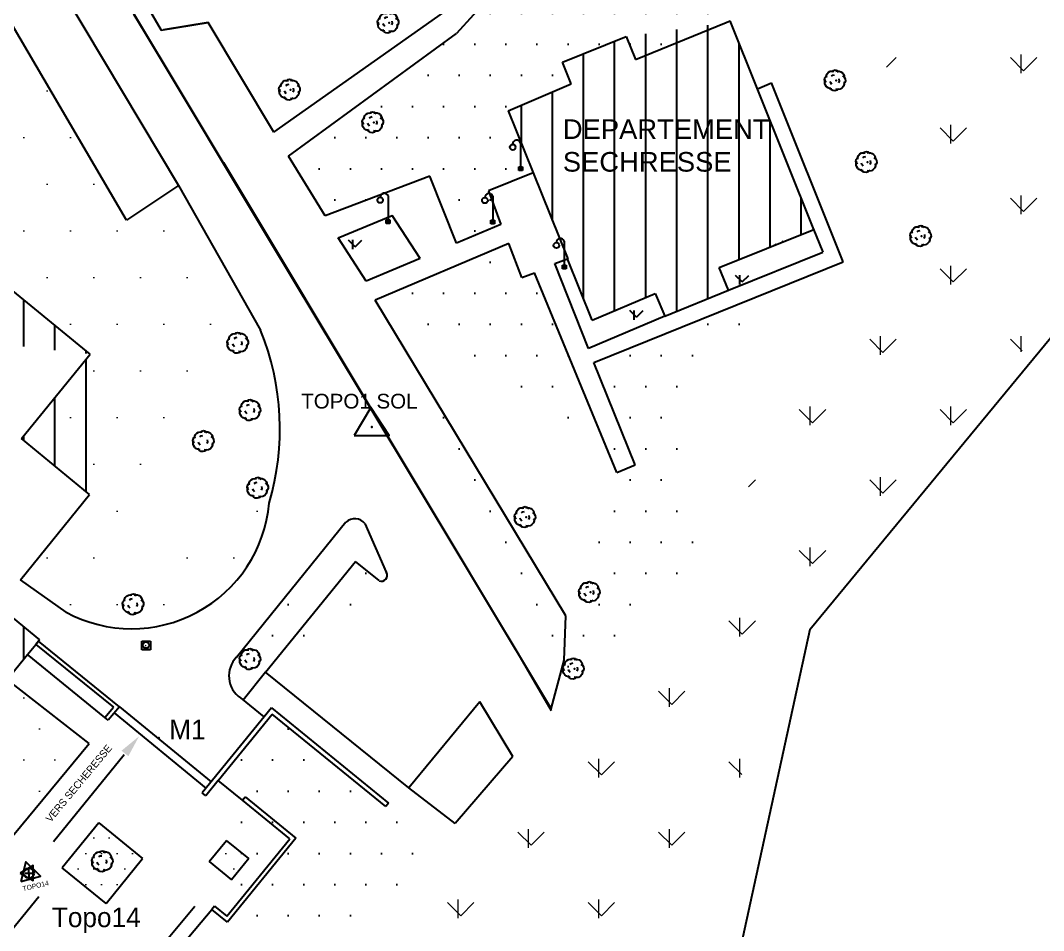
# Model space of a CAD drawing. Header units: metres. Extents: x 64 to 796628, y 142 to 671743.
# Drawn here: x 364359.5 to 364463.9, y 376213.8 to 376306.6 of the extents above; entities that cross this region are included whole.
import ezdxf

# ---------------------------------------------------------------- set-up
doc = ezdxf.new("R2010")
doc.units = ezdxf.units.M
doc.header["$LTSCALE"] = 2
doc.linetypes.add('ACAD_ISO02W100', pattern=[15, 12, -3])
doc.linetypes.add('AXES', pattern=[50.8, 31.75, -6.35, 6.35, -6.35])
for name, color, linetype in [('Arbres', 100, 'Continuous'), ('Batiments', 1, 'Continuous'), ('construction', 1, 'Continuous'), ('espass vert', 3, 'Continuous'), ('Lampadaire', 50, 'Continuous'), ('piste', 7, 'ACAD_ISO02W100'), ('point topographique', 7, 'Continuous'), ('pointgeod', 1, 'Continuous'), ('pointopo', 1, 'Continuous'), ('quadrillage', 7, 'Continuous'), ('regard', 7, 'Continuous'), ('TopoMat', 7, 'Continuous'), ('toponymie', 7, 'Continuous'), ('vegetation', 94, 'Continuous')]:
    doc.layers.add(name, color=color, linetype=linetype)
for name, color, linetype, lineweight in [('Espace Vert', 3, 'Continuous', 5), ('limite zone', 7, 'AXES', 25), ('MUR IAV', 7, 'AXES', 25), ('ROUTE', 7, 'Continuous', 25)]:
    doc.layers.add(name, color=color, linetype=linetype, lineweight=lineweight)
pattern_1 = [(90, (0, 0), (-3.5921, 3.5921), [0.9525, -6.2317]), (45, (0, 0), (-3.59210245, 3.59210245), [0.9525, -4.1275]), (135, (0, 0), (-3.59210245, -3.59210245), [0.9525, -4.1275])]
pattern_2 = [(90, (0, 0), (-7.1842, 7.1842), [1.905, -12.4634]), (45, (0, 0), (-7.1842049, 7.1842049), [1.905, -8.255]), (135, (0, 0), (-7.1842049, -7.1842049), [1.905, -8.255])]

# ---------------------------------------------------------------- blocks, each defined once
blk = doc.blocks.new('Regard')
for p, q in [((-0.67, 0.18), (0.22, 0.18)), ((-0.67, -0.71), (-0.67, 0.18)), ((-0.06, -0.06), (0, 0)), ((-0.06, -0.06), (0, 0)), ((0.22, 0.18), (0.22, -0.71)), ((0.22, -0.71), (-0.67, -0.71)), ((-0.29, -0.28), (-0.23, -0.22))]:
    blk.add_line(p, q)
blk.add_circle((-0.23, -0.22), 0.321)
blk = doc.blocks.new('Croisillants')
for p, q in [((-2, 0), (0, 0)), ((0, 0), (0, 2)), ((0, 0), (2, 0)), ((0, 0), (0, -2))]:
    blk.add_line(p, q)
blk = doc.blocks.new('Point Géodésique')
at = {"layer": 'quadrillage'}
blk.add_lwpolyline([(-4.45, 0), (2.22, -3.85), (2.22, 3.85)], close=True, dxfattribs=at)
blk.add_blockref('Croisillants', (0, 0))
blk = doc.blocks.new('Arbre 1')
at = {"layer": 'Arbres'}
for p, q in [((-1.77, 1.03), (-1.67, 1.17)), ((-1.67, 1.17), (-1.52, 1.26)), ((-1.59, 1.28), (-1.52, 1.46)), ((-1.59, 1.08), (-1.59, 1.28)), ((-1.52, 1.46), (-1.39, 1.61)), ((-1.39, 1.61), (-1.21, 1.71)), ((-1.21, 1.71), (-1.03, 1.73)), ((-1.08, 1.23), (-0.93, 1.32)), ((-1.04, 1.67), (-0.89, 1.81)), ((-1.03, 1.73), (-0.84, 1.73)), ((-0.93, 1.32), (-0.77, 1.35)), ((-0.89, 1.81), (-0.7, 1.85)), ((-0.7, 1.85), (-0.51, 1.8)), ((-0.63, 1.72), (-0.46, 1.75)), ((-0.51, 1.8), (-0.38, 1.63)), ((-0.46, 1.75), (-0.28, 1.73)), ((-0.28, 1.73), (-0.12, 1.67)), ((-0.12, 1.67), (0.02, 1.57)), ((0.02, 1.57), (0.14, 1.41)), ((0.05, 1.24), (0.23, 1.12)), ((0.14, 1.41), (0.2, 1.26)), ((0.2, 1.26), (0.21, 1.08)), ((0.23, 1.12), (0.33, 0.95)), ((-1.79, 0.85), (-1.77, 1.03)), ((-1.73, 0.69), (-1.79, 0.85)), ((-1.77, 0.66), (-1.71, 0.85)), ((-1.75, 0.46), (-1.77, 0.66)), ((-1.7, 0.29), (-1.75, 0.46)), ((-1.62, 0.56), (-1.73, 0.69)), ((-1.58, 0.13), (-1.7, 0.29)), ((-1.43, 0), (-1.58, 0.13)), ((-1.23, -0.08), (-1.43, 0)), ((-1.15, -0.15), (-1.26, 0.06)), ((-1.16, 0.52), (-1.23, 0.67)), ((-1.04, 0.38), (-1.16, 0.52)), ((-0.3, 0.72), (-0.37, 0.54)), ((-0.34, 0.93), (-0.3, 0.72)), ((0, 0), (-0.2, -0.11)), ((0.15, 0.19), (0, 0)), ((0.27, 0.56), (0.12, 0.42)), ((0.21, 0.4), (0.15, 0.19)), ((0.21, 0.62), (0.21, 0.4)), ((0.34, 0.74), (0.27, 0.56)), ((0.33, 0.95), (0.34, 0.74)), ((-1.05, -0.1), (-1.23, -0.08)), ((-0.97, -0.27), (-1.15, -0.15)), ((-0.74, -0.29), (-0.97, -0.27)), ((-0.53, -0.23), (-0.74, -0.29)), ((-0.42, -0.15), (-0.64, -0.1)), ((-0.38, -0.07), (-0.53, -0.23)), ((-0.2, -0.11), (-0.42, -0.15))]:
    blk.add_line(p, q, dxfattribs=at)
blk = doc.blocks.new('A$C6A1D4014')
at = {"layer": 'Arbres'}
blk.add_blockref('Arbre 1', (0, 0), dxfattribs=at)
blk = doc.blocks.new('Lampadaire')
at = {"layer": 'Lampadaire'}
for p, q in [((1.24, 0.65), (1.24, -3.08)), ((0.95, -3.08), (1.53, -3.08)), ((0.95, -3.66), (0.95, -3.08)), ((0.95, -3.08), (1.53, -3.66)), ((1.53, -3.08), (0.95, -3.66)), ((1.53, -3.08), (1.53, -3.66)), ((1.53, -3.66), (0.95, -3.66)), ((1.19, -3.39), (1.24, -3.33)), ((1.19, -3.39), (1.24, -3.33))]:
    blk.add_line(p, q, dxfattribs=at)
blk.add_circle((0, 0), 0.441, dxfattribs=at)
blk.add_arc((0.63, 0.46), 0.634, 17.4463, 181.6816, dxfattribs=at)
blk = doc.blocks.new('A$C0D0B2CD1')
at = {"layer": 'TopoMat', "xscale": 0.6507064483012073, "yscale": 0.6500792584265582, "zscale": 0.6507064483012073}
blk.add_blockref('Lampadaire', (-0.81, 2.19), dxfattribs=at)
blk = doc.blocks.new('A$C79051592')
blk.add_point((0, 0))
blk = doc.blocks.new('ARBRE')
blk.add_point((364420.31, 376331.7))
at = {"layer": 'Arbres'}
for p, q in [((364419.34, 376332.21), (364419.41, 376332.39)), ((364419.41, 376332.39), (364419.54, 376332.54)), ((364419.54, 376332.54), (364419.71, 376332.65)), ((364419.71, 376332.65), (364419.89, 376332.67)), ((364419.88, 376332.6), (364420.03, 376332.74)), ((364419.89, 376332.67), (364420.09, 376332.67)), ((364420.03, 376332.74), (364420.22, 376332.79)), ((364420.22, 376332.79), (364420.41, 376332.74)), ((364420.3, 376332.65), (364420.46, 376332.69)), ((364420.41, 376332.74), (364420.55, 376332.57)), ((364420.46, 376332.69), (364420.64, 376332.66)), ((364420.64, 376332.66), (364420.81, 376332.6)), ((364420.81, 376332.6), (364420.95, 376332.5)), ((364420.95, 376332.5), (364421.06, 376332.35)), ((364421.06, 376332.35), (364421.12, 376332.19)), ((364419.13, 376331.78), (364419.16, 376331.96)), ((364419.2, 376331.63), (364419.13, 376331.78)), ((364419.16, 376331.96), (364419.26, 376332.11)), ((364419.16, 376331.6), (364419.21, 376331.79)), ((364419.17, 376331.4), (364419.16, 376331.6)), ((364419.23, 376331.22), (364419.17, 376331.4)), ((364419.3, 376331.5), (364419.2, 376331.63)), ((364419.26, 376332.11), (364419.4, 376332.2)), ((364419.33, 376332.02), (364419.34, 376332.21)), ((364419.76, 376331.45), (364419.7, 376331.61)), ((364419.88, 376331.31), (364419.76, 376331.45)), ((364419.84, 376332.16), (364419.99, 376332.25)), ((364419.99, 376332.25), (364420.16, 376332.29)), ((364420.62, 376331.65), (364420.55, 376331.47)), ((364420.59, 376331.87), (364420.62, 376331.65)), ((364420.97, 376332.18), (364421.15, 376332.06)), ((364421.2, 376331.5), (364421.05, 376331.36)), ((364421.14, 376331.33), (364421.07, 376331.12)), ((364421.12, 376332.19), (364421.13, 376332.02)), ((364421.13, 376331.56), (364421.14, 376331.33)), ((364421.15, 376332.06), (364421.25, 376331.88)), ((364421.27, 376331.68), (364421.2, 376331.5)), ((364421.25, 376331.88), (364421.27, 376331.68)), ((364419.34, 376331.07), (364419.23, 376331.22)), ((364419.49, 376330.94), (364419.34, 376331.07)), ((364419.69, 376330.86), (364419.49, 376330.94)), ((364419.78, 376330.79), (364419.67, 376330.99)), ((364419.87, 376330.83), (364419.69, 376330.86)), ((364419.96, 376330.67), (364419.78, 376330.79)), ((364420.19, 376330.64), (364419.96, 376330.67)), ((364420.39, 376330.71), (364420.19, 376330.64)), ((364420.51, 376330.79), (364420.29, 376330.83)), ((364420.55, 376330.87), (364420.39, 376330.71)), ((364420.72, 376330.82), (364420.51, 376330.79)), ((364420.92, 376330.94), (364420.72, 376330.82)), ((364421.07, 376331.12), (364420.92, 376330.94))]:
    blk.add_line(p, q, dxfattribs=at)
at = {"layer": 'TopoMat'}
blk.add_blockref('A$C79051592', (364420.31, 376331.7), dxfattribs=at)
blk = doc.blocks.new('A$C48EF5D26')
at = {"layer": 'pointgeod'}
blk.add_lwpolyline([(-14.29, -6.85), (14.29, -6.85), (-0.84, 15.82), (-14.29, -6.85)], dxfattribs=at)
blk.add_point((0, 0), dxfattribs=at)
blk = doc.blocks.new('A$C217B39ED')
at = {"layer": 'point topographique', "color": 0}
blk.add_lwpolyline([(0, 0), (2, 0.54), (0.53, 2.01)], close=True, dxfattribs=at)
blk = doc.blocks.new('A$C2FE37BA9')
at = {"layer": 'point topographique', "color": 0, "lineweight": 13, "ltscale": 0.13}
blk.add_blockref('A$C217B39ED', (-0.83, -0.86), dxfattribs=at)

msp = doc.modelspace()

# ---------------------------------------------------------------- hatches: boundary and pattern name
h = msp.add_hatch(color=256)
h.dxf.hatch_style = 1
h.paths.add_polyline_path([(364371.59, 376233.56), (364369.8, 376232.1), (364370.18, 376231.8)])
h.paths.add_polyline_path([(364371.59, 376233.56), (364370.18, 376231.8), (364370.5, 376231.54)])
at = {"layer": 'Arbres'}
h = msp.add_hatch(dxfattribs=at)
h.set_pattern_fill('DOTS', color=256, scale=2, angle=360, style=0)
edge = h.paths.add_edge_path()
edge.add_line((364401.85, 376222.3), (364385.73, 376202.47))
edge.add_line((364379.88, 376207.22), (364385.73, 376202.47))
edge.add_line((364379.6, 376206.87), (364385.38, 376202.04))
edge.add_line((364384.99, 376201.56), (364373.42, 376211.22))
edge.add_line((364379.6, 376206.87), (364379.88, 376207.22))
edge.add_line((364373.42, 376211.22), (364375.12, 376213.31))
edge.add_line((364376.14, 376212.47), (364379.02, 376215.9))
edge.add_line((364375.12, 376213.31), (364376.14, 376212.47))
edge.add_line((364387.61, 376223.18), (364380.64, 376214.59))
edge.add_line((364380.64, 376214.59), (364379.02, 376215.9))
edge.add_line((364382.42, 376227.4), (364387.61, 376223.18))
edge.add_line((364396.78, 376226.41), (364401.85, 376222.3))
edge.add_line((364382.14, 376227.05), (364382.42, 376227.4))
edge.add_line((364382.14, 376227.05), (364379.66, 376229.06))
edge.add_line((364379.66, 376229.06), (364385.17, 376235.84))
edge.add_line((364396.78, 376226.41), (364385.17, 376235.84))
at = {"layer": 'Batiments'}
h = msp.add_hatch(dxfattribs=at)
h.set_pattern_fill('ANSI31', color=256, angle=45, style=0)
h.paths.add_polyline_path([(364324.15, 376320.22), (364320.81, 376316.1), (364324.21, 376313.34), (364327.55, 376317.46)])
edge = h.paths.add_edge_path()
edge.add_line((364315.46, 376253.05), (364299.5, 376233.54))
edge.add_line((364315.46, 376253.05), (364319.69, 376249.57))
edge.add_line((364319.69, 376249.57), (364320.81, 376250.93))
edge.add_line((364327.57, 376259.13), (364320.81, 376250.93))
edge.add_line((364328.68, 376260.47), (364327.57, 376259.13))
edge.add_line((364314.35, 376272.24), (364328.68, 376260.47))
edge.add_line((364321.41, 376280.88), (364314.35, 376272.24))
edge.add_line((364325.99, 376277.2), (364321.41, 376280.88))
edge.add_line((364341.32, 376278.88), (364333.09, 376285.7))
edge.add_line((364333.09, 376285.7), (364325.99, 376277.2))
edge.add_line((364366.59, 376272.56), (364348.39, 376287.44))
edge.add_line((364341.32, 376278.88), (364348.39, 376287.44))
edge.add_line((364359.58, 376263.95), (364366.59, 376272.56))
edge.add_line((364366.55, 376258.24), (364359.58, 376263.95))
edge.add_line((364359.49, 376249.54), (364366.55, 376258.24))
edge.add_line((364359.48, 376249.56), (364354.06, 376253.91))
edge.add_line((364354.06, 376253.91), (364351.84, 376251.31))
edge.add_line((364351.84, 376251.31), (364361.42, 376243.41))
edge.add_line((364361.05, 376242.95), (364361.42, 376243.41))
edge.add_line((364360.2, 376241.9), (364361.05, 376242.95))
edge.add_line((364358.14, 376239.37), (364360.2, 376241.9))
edge.add_line((364358.14, 376239.37), (364350.97, 376230.55))
edge.add_line((364334.42, 376244), (364350.97, 376230.55))
edge.add_line((364333.98, 376243.45), (364334.42, 376244))
edge.add_line((364332.89, 376242.1), (364333.98, 376243.45))
edge.add_line((364329.77, 376244.66), (364332.89, 376242.1))
edge.add_line((364328.06, 376242.61), (364329.77, 376244.66))
edge.add_line((364328.06, 376242.61), (364334.11, 376237.64))
edge.add_line((364334.11, 376237.64), (364335, 376236.84))
edge.add_line((364319.03, 376217.4), (364335, 376236.84))
edge.add_line((364299.5, 376233.54), (364319.03, 376217.4))
h.paths.add_polyline_path([(364329.85, 376267.71), (364357.76, 376267.71), (364357.76, 376259.8), (364329.85, 376259.8)], flags=24)
at = {"layer": 'construction'}
h = msp.add_hatch(dxfattribs=at)
h.set_pattern_fill('ANSI31', color=256, angle=45, style=0)
edge = h.paths.add_edge_path()
edge.add_line((364414.84, 376302.33), (364421.33, 376304.95))
edge.add_line((364415.71, 376300.12), (364414.84, 376302.33))
edge.add_line((364409.27, 376297.38), (364415.71, 376300.12))
edge.add_line((364409.27, 376297.38), (364411.82, 376291.06))
edge.add_line((364411.82, 376291.06), (364415.36, 376282.29))
edge.add_line((364417.85, 376276.01), (364415.33, 376282.28))
edge.add_line((364417.85, 376276.01), (364424.29, 376278.75))
edge.add_line((364424.29, 376278.75), (364425.27, 376276.44))
edge.add_line((364425.27, 376276.44), (364431.76, 376279.07))
edge.add_line((364431.76, 376279.07), (364430.82, 376281.38))
edge.add_line((364430.82, 376281.38), (364440.47, 376285.28))
edge.add_line((364440.47, 376285.28), (364431.95, 376306.55))
edge.add_line((364422.27, 376302.63), (364431.54, 376306.38))
h.paths.add_polyline_path([(364414.23, 376297.14), (364436.32, 376297.14), (364436.32, 376289.65), (364414.23, 376289.65)], flags=24)
at = {"layer": 'Espace Vert'}
h = msp.add_hatch(dxfattribs=at)
h.set_pattern_fill('DOTS', color=256, scale=3, style=0)
edge = h.paths.add_edge_path()
edge.add_line((364333.09, 376285.7), (364325.99, 376277.2))
edge.add_line((364325.99, 376277.2), (364321.41, 376280.88))
edge.add_line((364321.41, 376280.88), (364314.35, 376272.24))
edge.add_line((364314.35, 376272.24), (364325.3, 376263.24))
edge.add_line((364325.3, 376263.24), (364324.19, 376261.88))
edge.add_line((364324.19, 376261.88), (364319.73, 376265.5))
edge.add_line((364319.73, 376265.5), (364319.99, 376265.82))
edge.add_line((364319.99, 376265.82), (364293.76, 376287.14))
edge.add_line((364293.76, 376287.14), (364293.48, 376286.79))
edge.add_line((364293.48, 376286.79), (364291.82, 376288.13))
edge.add_line((364291.82, 376288.13), (364289.42, 376290.08))
edge.add_line((364289.42, 376290.08), (364321.47, 376329.1))
edge.add_line((364321.47, 376329.1), (364304.18, 376343.29))
edge.add_line((364304.18, 376343.29), (364297.51, 376348.73))
edge.add_arc((364299.72, 376353.82), 5.55, 133.0992, 246.4898, ccw=False)
edge.add_line((364295.93, 376357.87), (364312.67, 376378.26))
edge.add_arc((364317.53, 376372.52), 7.53, 36.1505, 130.2837, ccw=False)
edge.add_line((364323.61, 376376.96), (364360.12, 376315.75))
edge.add_line((364360.12, 376315.75), (364354.97, 376312.44))
edge.add_line((364354.97, 376312.44), (364370.3, 376286.24))
edge.add_line((364370.3, 376286.24), (364375.63, 376289.77))
edge.add_line((364375.63, 376289.77), (364384, 376274.99))
edge.add_arc((364359.19, 376264.91), 26.78, -16.3536, 22.117, ccw=False)
edge.add_arc((364370.84, 376258.65), 14.11, 241.6737, 354.7569, ccw=False)
edge.add_line((364364.14, 376246.24), (364359.49, 376249.54))
edge.add_line((364359.49, 376249.54), (364366.55, 376258.24))
edge.add_line((364366.55, 376258.24), (364359.58, 376263.95))
edge.add_line((364359.58, 376263.95), (364366.59, 376272.56))
edge.add_line((364366.59, 376272.56), (364348.39, 376287.44))
edge.add_line((364348.39, 376287.44), (364341.32, 376278.88))
edge.add_line((364341.32, 376278.88), (364333.09, 376285.7))
h.paths.add_polyline_path([(364327.55, 376317.46), (364324.15, 376320.22), (364320.81, 376316.1), (364324.21, 376313.34)], flags=16)
h = msp.add_hatch(dxfattribs=at)
h.set_pattern_fill('GRASS', color=256, scale=0.4, style=0)
h.set_pattern_definition(pattern_2)
h.paths.add_polyline_path([(364422.9, 376239.89), (364433.81, 376255.05), (364433.81, 376273.25), (364453.79, 376281.48), (364443.89, 376315.62), (364443.89, 376322.78), (364477.93, 376351.07), (364526.81, 376354.13), (364433.92, 376238.16)])
h = msp.add_hatch(dxfattribs=at)
h.set_pattern_fill('DOTS', color=256, scale=2, angle=360, style=0)
h.paths.add_polyline_path([(364366.5, 376232.85), (364358.14, 376239.37), (364350.97, 376230.55), (364334.42, 376244), (364333.98, 376243.45), (364337.87, 376240.28), (364358.68, 376223.37)])
h = msp.add_hatch(dxfattribs=at)
h.set_pattern_fill('GRASS', color=256, scale=0.4, style=0)
h.set_pattern_definition(pattern_2)
edge = h.paths.add_edge_path()
edge.add_line((364417.94, 376236.21), (364435.18, 376242.77))
edge.add_line((364435.18, 376242.77), (364429.05, 376203.78))
edge.add_line((364429.05, 376203.78), (364390.68, 376205.12))
edge.add_line((364390.68, 376205.12), (364417.82, 376236.4))
edge.add_line((364417.82, 376236.4), (364417.82, 376236.01))
h = msp.add_hatch(dxfattribs=at)
h.set_pattern_fill('DOTS', color=256, angle=6e-15, style=0)
h.paths.add_polyline_path([(364382.8, 376221.1), (364380.52, 376222.95), (364378.76, 376220.79), (364381.04, 376218.94)])
h.paths.add_polyline_path([(364366.52, 376209.42), (364368.22, 376211.46), (364365.53, 376213.7), (364363.85, 376211.69)])
h.paths.add_polyline_path([(364368.23, 376216.5), (364371.96, 376221.1), (364367.48, 376224.74), (364363.74, 376220.15)])
at = {"layer": 'espass vert'}
h = msp.add_hatch(dxfattribs=at)
h.set_pattern_fill('DOTS', color=256, scale=2, angle=360, style=0)
edge = h.paths.add_edge_path()
edge.add_arc((364396.34, 376249.99), 0.595, 246.9521, 393.2848)
edge.add_line((364394.66, 376255.27), (364396.84, 376250.32))
edge.add_line((364396.11, 376249.45), (364393.69, 376251.41))
edge.add_line((364384.52, 376240.12), (364393.69, 376251.41))
edge.add_line((364392.72, 376255.4), (364381.53, 376241.62))
edge.add_arc((364393.63, 376254.47), 1.3, 37.7648, 134.2657)
edge.add_arc((364383.51, 376239.73), 2.74, 136.1889, 235.0846)
edge.add_line((364384.52, 376240.12), (364382.21, 376237.27))
at = {"layer": 'vegetation'}
h = msp.add_hatch(dxfattribs=at)
h.set_pattern_fill('DOTS', color=256, scale=2, style=0)
edge = h.paths.add_edge_path()
edge.add_line((364433.31, 376317.98), (364446.34, 376327.99))
edge.add_line((364446.34, 376327.99), (364437.59, 376315.51))
edge.add_line((364437.59, 376315.51), (364431.54, 376306.38))
edge.add_line((364431.54, 376306.38), (364422.27, 376302.63))
edge.add_line((364421.33, 376304.95), (364414.82, 376302.38))
edge.add_line((364422.27, 376302.63), (364421.33, 376304.95))
edge.add_line((364414.82, 376302.38), (364415.71, 376300.12))
edge.add_line((364415.71, 376300.12), (364409.22, 376297.5))
edge.add_line((364409.22, 376297.5), (364411.81, 376291.06))
edge.add_line((364411.82, 376291.06), (364407.26, 376289.23))
edge.add_line((364407.26, 376289.23), (364408.52, 376285.79))
edge.add_line((364408.52, 376285.79), (364404.02, 376283.88))
edge.add_line((364404.02, 376283.88), (364401.27, 376290.72))
edge.add_line((364401.27, 376290.72), (364390.6, 376286.66))
edge.add_line((364390.6, 376286.66), (364386.86, 376292.74))
edge.add_line((364386.86, 376292.74), (364404.02, 376305.27))
edge.add_line((364425.52, 376327.33), (364404.02, 376305.27))
edge.add_line((364433.31, 376317.98), (364425.52, 376327.33))
h = msp.add_hatch(dxfattribs=at)
h.set_pattern_fill('GRASS', color=256, scale=0.2, style=0)
h.set_pattern_definition(pattern_1)
h.paths.add_polyline_path([(364400.3, 376282.32), (364397.44, 376286.71), (364391.91, 376284.43), (364394.79, 376280)])
h = msp.add_hatch(dxfattribs=at)
h.set_pattern_fill('GRASS', color=256, scale=0.2, style=0)
h.set_pattern_definition(pattern_1)
h.paths.add_polyline_path([(364400.3, 376282.32), (364397.44, 376286.71), (364391.91, 376284.43), (364394.79, 376280)])
h = msp.add_hatch(dxfattribs=at)
h.set_pattern_fill('GRASS', color=256, scale=0.2, style=0)
h.set_pattern_definition(pattern_1)
h.paths.add_polyline_path([(364400.3, 376282.32), (364397.44, 376286.71), (364391.91, 376284.43), (364394.79, 376280)])
h = msp.add_hatch(dxfattribs=at)
h.set_pattern_fill('GRASS', color=256, scale=0.2, style=0)
h.set_pattern_definition(pattern_1)
edge = h.paths.add_edge_path()
edge.add_line((364431.76, 376279.07), (364441.4, 376282.96))
edge.add_line((364430.82, 376281.38), (364440.47, 376285.28))
edge.add_line((364431.76, 376279.07), (364430.82, 376281.38))
edge.add_line((364440.43, 376285.39), (364441.41, 376282.96))
h = msp.add_hatch(dxfattribs=at)
h.set_pattern_fill('GRASS', color=256, scale=0.2, style=0)
h.set_pattern_definition(pattern_1)
edge = h.paths.add_edge_path()
edge.add_line((364431.76, 376279.07), (364441.4, 376282.96))
edge.add_line((364430.82, 376281.38), (364440.47, 376285.28))
edge.add_line((364431.76, 376279.07), (364430.82, 376281.38))
edge.add_line((364440.43, 376285.39), (364441.41, 376282.96))
h = msp.add_hatch(dxfattribs=at)
h.set_pattern_fill('GRASS', color=256, scale=0.2, style=0)
h.set_pattern_definition(pattern_1)
edge = h.paths.add_edge_path()
edge.add_line((364431.76, 376279.07), (364441.4, 376282.96))
edge.add_line((364430.82, 376281.38), (364440.47, 376285.28))
edge.add_line((364431.76, 376279.07), (364430.82, 376281.38))
edge.add_line((364440.43, 376285.39), (364441.41, 376282.96))
h = msp.add_hatch(dxfattribs=at)
h.set_pattern_fill('DOTS', color=256, scale=2, style=0)
edge = h.paths.add_edge_path()
edge.add_line((364435.82, 376278.89), (364425.86, 376264.83))
edge.add_line((364435.82, 376278.89), (364418.03, 376271.75))
edge.add_line((364422.24, 376261.25), (364418.04, 376271.72))
edge.add_line((364420.37, 376260.49), (364422.24, 376261.25))
edge.add_line((364425.86, 376264.83), (364427.29, 376261.31))
edge.add_line((364427.29, 376261.31), (364430.47, 376253.52))
edge.add_line((364430.47, 376253.52), (364413.66, 376236.37))
edge.add_line((364415.15, 376245.87), (364395.71, 376278.07))
edge.add_line((364414.98, 376241.35), (364415.15, 376245.87))
edge.add_line((364413.66, 376236.37), (364414.98, 376241.35))
edge.add_line((364420.37, 376260.49), (364411.98, 376280.86))
edge.add_line((364410.68, 376280.37), (364409.33, 376283.83))
edge.add_line((364409.33, 376283.83), (364395.71, 376278.07))
h = msp.add_hatch(dxfattribs=at)
h.set_pattern_fill('GRASS', color=256, scale=0.2, style=0)
h.set_pattern_definition(pattern_1)
h.paths.add_polyline_path([(364417.48, 376273.13), (364414.03, 376281.79), (364415.33, 376282.28), (364417.85, 376276.01), (364424.29, 376278.75), (364425.27, 376276.44)])
h = msp.add_hatch(dxfattribs=at)
h.set_pattern_fill('GRASS', color=256, scale=0.2, style=0)
h.set_pattern_definition(pattern_1)
h.paths.add_polyline_path([(364417.48, 376273.13), (364414.03, 376281.79), (364415.33, 376282.28), (364417.85, 376276.01), (364424.29, 376278.75), (364425.27, 376276.44)])
h = msp.add_hatch(dxfattribs=at)
h.set_pattern_fill('GRASS', color=256, scale=0.2, style=0)
h.set_pattern_definition(pattern_1)
h.paths.add_polyline_path([(364417.48, 376273.13), (364414.03, 376281.79), (364415.33, 376282.28), (364417.85, 376276.01), (364424.29, 376278.75), (364425.27, 376276.44)])

# ---------------------------------------------------------------- linework, layer by layer
for p, q in [((364360.12, 376315.75), (364375.63, 376289.77)), ((364370.3, 376286.24), (364354.97, 376312.44)), ((364372.25, 376305.28), (364371.1, 376307.18)), ((364384.93, 376284.12), (364372.25, 376305.28)), ((364375.63, 376289.77), (364370.3, 376286.24)), ((364375.63, 376289.77), (364384, 376274.99)), ((364410.3, 376242.03), (364384.93, 376284.12)), ((364392.72, 376255.4), (364381.53, 376241.62)), ((364394.66, 376255.27), (364396.84, 376250.32)), ((364384.52, 376240.12), (364393.69, 376251.41)), ((364396.11, 376249.45), (364393.69, 376251.41)), ((364364.14, 376246.24), (364359.49, 376249.54)), ((364361.33, 376243.29), (364361.05, 376242.95)), ((364361.05, 376242.95), (364368.97, 376236.53)), ((364369.58, 376236.59), (364361.33, 376243.29)), ((364368.11, 376235.48), (364360.2, 376241.9)), ((364413.71, 376236.18), (364410.3, 376242.03)), ((364366.5, 376232.85), (364358.14, 376239.37)), ((364384.52, 376240.12), (364382.21, 376237.27)), ((364399.14, 376228.3), (364384.52, 376240.12)), ((364381.94, 376237.49), (364384.34, 376235.54)), ((364368.11, 376235.48), (364368.97, 376236.53)), ((364369.58, 376236.59), (364368.45, 376235.2)), ((364369.58, 376236.59), (364378.96, 376228.91)), ((364385.1, 376236.48), (364378.05, 376227.79)), ((364385.1, 376236.48), (364397.07, 376226.76)), ((364406.38, 376237.09), (364399.14, 376228.3)), ((364409.77, 376231.5), (364406.38, 376237.09)), ((364368.45, 376235.2), (364368.11, 376235.48)), ((364378.45, 376228.29), (364369.07, 376235.97)), ((364379.66, 376229.06), (364385.17, 376235.84)), ((364396.78, 376226.41), (364385.17, 376235.84)), ((364358.68, 376223.37), (364366.5, 376232.85)), ((364370.06, 376231.67), (364362.86, 376222.79)), ((364409.77, 376231.5), (364403.87, 376224.66)), ((364379.66, 376229.06), (364378.4, 376227.51)), ((364382.14, 376227.05), (364379.66, 376229.06)), ((364403.87, 376224.66), (364399.14, 376228.3)), ((364378.4, 376227.51), (364378.05, 376227.79)), ((364382.14, 376227.05), (364382.42, 376227.4)), ((364386.98, 376223.11), (364382.14, 376227.05)), ((364382.42, 376227.4), (364387.61, 376223.18)), ((364397.07, 376226.76), (364396.78, 376226.41)), ((364367.48, 376224.74), (364363.74, 376220.15)), ((364367.48, 376224.74), (364363.74, 376220.15)), ((364367.48, 376224.74), (364371.96, 376221.1)), ((364367.48, 376224.74), (364371.96, 376221.1)), ((364378.76, 376220.79), (364380.52, 376222.95)), ((364382.8, 376221.1), (364380.52, 376222.95)), ((364380.57, 376215.22), (364386.98, 376223.11)), ((364387.61, 376223.18), (364380.64, 376214.59)), ((364368.23, 376216.5), (364371.96, 376221.1)), ((364368.23, 376216.5), (364371.96, 376221.1)), ((364378.76, 376220.79), (364381.04, 376218.94)), ((364382.8, 376221.1), (364381.04, 376218.94)), ((364368.23, 376216.5), (364363.74, 376220.15)), ((364368.23, 376216.5), (364363.74, 376220.15)), ((364361.35, 376217.19), (364357.65, 376212.64)), ((364373.2, 376211.34), (364377.28, 376216.24)), ((364376.14, 376212.47), (364379.02, 376215.9)), ((364379.3, 376216.25), (364379.02, 376215.9)), ((364380.64, 376214.59), (364379.02, 376215.9)), ((364379.3, 376216.25), (364380.57, 376215.22))]:
    msp.add_line(p, q)
msp.add_circle((364360.35, 376219.61), 0.518)
for centre, radius, start, end in [((364359.19, 376264.91), 26.78, 343.6464, 22.117), ((364370.84, 376258.65), 14.11, 241.6737, 354.7569), ((364393.63, 376254.47), 1.3, 37.7648, 134.2657), ((364396.34, 376249.99), 0.595, 246.9521, 33.2848), ((364383.51, 376239.73), 2.74, 136.1889, 235.0846)]:
    msp.add_arc(centre, radius, start, end)
msp.add_point((364360.35, 376219.61))
at = {"layer": 'Batiments'}
for p, q in [((364366.59, 376272.56), (364348.39, 376287.44)), ((364359.58, 376263.95), (364366.59, 376272.56)), ((364366.55, 376258.24), (364359.58, 376263.95)), ((364359.49, 376249.54), (364366.55, 376258.24)), ((364351.84, 376251.31), (364361.42, 376243.41)), ((364360.2, 376241.9), (364361.05, 376242.95)), ((364361.05, 376242.95), (364361.42, 376243.41)), ((364358.14, 376239.37), (364360.2, 376241.9))]:
    msp.add_line(p, q, dxfattribs=at)
at = {"layer": 'construction'}
for p, q in [((364422.27, 376302.63), (364431.54, 376306.38)), ((364422.27, 376302.63), (364431.54, 376306.38)), ((364422.27, 376302.63), (364431.54, 376306.38)), ((364431.54, 376306.38), (364431.95, 376306.55)), ((364431.54, 376306.38), (364431.95, 376306.55)), ((364431.54, 376306.38), (364431.95, 376306.55)), ((364440.47, 376285.28), (364431.95, 376306.55)), ((364440.47, 376285.28), (364431.95, 376306.55)), ((364440.47, 376285.28), (364431.95, 376306.55)), ((364414.84, 376302.33), (364421.33, 376304.95)), ((364414.84, 376302.33), (364421.33, 376304.95)), ((364414.84, 376302.33), (364421.33, 376304.95)), ((364421.33, 376304.95), (364422.27, 376302.63)), ((364421.33, 376304.95), (364422.27, 376302.63)), ((364421.33, 376304.95), (364422.27, 376302.63)), ((364415.71, 376300.12), (364414.84, 376302.33)), ((364415.71, 376300.12), (364414.84, 376302.33)), ((364415.71, 376300.12), (364414.84, 376302.33)), ((364409.27, 376297.38), (364415.71, 376300.12)), ((364409.27, 376297.38), (364415.71, 376300.12)), ((364409.27, 376297.38), (364415.71, 376300.12)), ((364409.27, 376297.38), (364415.71, 376300.12)), ((364409.27, 376297.38), (364415.71, 376300.12)), ((364409.27, 376297.38), (364415.71, 376300.12)), ((364409.27, 376297.38), (364411.82, 376291.06)), ((364409.27, 376297.38), (364411.82, 376291.06)), ((364409.27, 376297.38), (364411.82, 376291.06)), ((364411.82, 376291.06), (364415.36, 376282.29)), ((364411.82, 376291.06), (364415.36, 376282.29)), ((364411.82, 376291.06), (364415.36, 376282.29)), ((364430.82, 376281.38), (364440.47, 376285.28)), ((364430.82, 376281.38), (364440.47, 376285.28)), ((364430.82, 376281.38), (364440.47, 376285.28)), ((364417.85, 376276.01), (364415.33, 376282.28)), ((364417.85, 376276.01), (364415.33, 376282.28)), ((364417.85, 376276.01), (364415.33, 376282.28)), ((364431.76, 376279.07), (364430.82, 376281.38)), ((364431.76, 376279.07), (364430.82, 376281.38)), ((364431.76, 376279.07), (364430.82, 376281.38)), ((364425.27, 376276.44), (364431.76, 376279.07)), ((364425.27, 376276.44), (364431.76, 376279.07)), ((364425.27, 376276.44), (364431.76, 376279.07)), ((364417.85, 376276.01), (364424.29, 376278.75)), ((364417.85, 376276.01), (364424.29, 376278.75)), ((364417.85, 376276.01), (364424.29, 376278.75)), ((364424.29, 376278.75), (364425.27, 376276.44)), ((364424.29, 376278.75), (364425.27, 376276.44)), ((364424.29, 376278.75), (364425.27, 376276.44))]:
    msp.add_line(p, q, dxfattribs=at)
at = {"layer": 'Defpoints'}
for p, q in [((364372.4, 376308.12), (364373.85, 376305.6)), ((364372.4, 376308.12), (364373.85, 376305.6)), ((364372.4, 376308.12), (364373.85, 376305.6)), ((364373.85, 376305.6), (364378.66, 376306.38)), ((364373.85, 376305.6), (364378.66, 376306.38)), ((364373.85, 376305.6), (364378.66, 376306.38)), ((364378.66, 376306.38), (364374.1, 376305.65)), ((364378.66, 376306.38), (364374.1, 376305.65)), ((364378.66, 376306.38), (364374.1, 376305.65)), ((364385.35, 376295.2), (364378.66, 376306.38)), ((364385.35, 376295.2), (364378.66, 376306.38)), ((364385.35, 376295.2), (364378.66, 376306.38)), ((364434.73, 376299.61), (364436.16, 376300.22)), ((364434.73, 376299.61), (364436.16, 376300.22)), ((364434.73, 376299.61), (364436.16, 376300.22)), ((364443.48, 376281.98), (364436.16, 376300.22)), ((364443.48, 376281.98), (364436.16, 376300.22)), ((364443.48, 376281.98), (364436.16, 376300.22)), ((364390.6, 376286.66), (364386.86, 376292.74)), ((364390.6, 376286.66), (364386.86, 376292.74)), ((364390.6, 376286.66), (364386.86, 376292.74)), ((364401.27, 376290.72), (364390.6, 376286.66)), ((364401.27, 376290.72), (364390.6, 376286.66)), ((364401.27, 376290.72), (364390.6, 376286.66)), ((364404.02, 376283.88), (364401.27, 376290.72)), ((364404.02, 376283.88), (364401.27, 376290.72)), ((364404.02, 376283.88), (364401.27, 376290.72)), ((364411.82, 376291.06), (364407.26, 376289.23)), ((364411.82, 376291.06), (364407.26, 376289.23)), ((364411.82, 376291.06), (364407.26, 376289.23)), ((364407.26, 376289.23), (364408.52, 376285.79)), ((364407.26, 376289.23), (364408.52, 376285.79)), ((364407.26, 376289.23), (364408.52, 376285.79)), ((364391.91, 376284.43), (364397.44, 376286.71)), ((364391.91, 376284.43), (364397.44, 376286.71)), ((364391.91, 376284.43), (364397.44, 376286.71)), ((364400.3, 376282.32), (364397.44, 376286.71)), ((364400.3, 376282.32), (364397.44, 376286.71)), ((364400.3, 376282.32), (364397.44, 376286.71)), ((364408.52, 376285.79), (364404.02, 376283.88)), ((364408.52, 376285.79), (364404.02, 376283.88)), ((364408.52, 376285.79), (364404.02, 376283.88)), ((364440.43, 376285.39), (364441.41, 376282.96)), ((364440.43, 376285.39), (364441.41, 376282.96)), ((364440.43, 376285.39), (364441.41, 376282.96)), ((364394.79, 376280), (364391.91, 376284.43)), ((364394.79, 376280), (364391.91, 376284.43)), ((364394.79, 376280), (364391.91, 376284.43)), ((364409.33, 376283.83), (364395.71, 376278.07)), ((364409.33, 376283.83), (364395.71, 376278.07)), ((364409.33, 376283.83), (364395.71, 376278.07)), ((364410.68, 376280.37), (364409.33, 376283.83)), ((364410.68, 376280.37), (364409.33, 376283.83)), ((364410.68, 376280.37), (364409.33, 376283.83)), ((364400.3, 376282.32), (364394.79, 376280)), ((364400.3, 376282.32), (364394.79, 376280)), ((364400.3, 376282.32), (364394.79, 376280)), ((364414.03, 376281.79), (364415.33, 376282.28)), ((364414.03, 376281.79), (364415.33, 376282.28)), ((364414.03, 376281.79), (364415.33, 376282.28)), ((364431.76, 376279.07), (364441.4, 376282.96)), ((364431.76, 376279.07), (364441.4, 376282.96)), ((364431.76, 376279.07), (364441.4, 376282.96)), ((364417.48, 376273.13), (364414.03, 376281.79)), ((364417.48, 376273.13), (364414.03, 376281.79)), ((364417.48, 376273.13), (364414.03, 376281.79)), ((364418.04, 376271.72), (364443.48, 376281.98)), ((364418.04, 376271.72), (364443.48, 376281.98)), ((364418.04, 376271.72), (364443.48, 376281.98)), ((364410.68, 376280.37), (364411.98, 376280.86)), ((364410.68, 376280.37), (364411.98, 376280.86)), ((364410.68, 376280.37), (364411.98, 376280.86)), ((364420.37, 376260.49), (364411.98, 376280.86)), ((364420.37, 376260.49), (364411.98, 376280.86)), ((364420.37, 376260.49), (364411.98, 376280.86)), ((364415.15, 376245.87), (364395.71, 376278.07)), ((364415.15, 376245.87), (364395.71, 376278.07)), ((364415.15, 376245.87), (364395.71, 376278.07)), ((364425.27, 376276.44), (364417.48, 376273.13)), ((364425.27, 376276.44), (364417.48, 376273.13)), ((364425.27, 376276.44), (364417.48, 376273.13)), ((364422.24, 376261.25), (364418.04, 376271.72)), ((364422.24, 376261.25), (364418.04, 376271.72)), ((364422.24, 376261.25), (364418.04, 376271.72)), ((364420.37, 376260.49), (364422.24, 376261.25)), ((364420.37, 376260.49), (364422.24, 376261.25)), ((364420.37, 376260.49), (364422.24, 376261.25)), ((364422.24, 376261.25), (364422.24, 376261.25)), ((364422.24, 376261.25), (364422.24, 376261.25)), ((364422.24, 376261.25), (364422.24, 376261.25)), ((364414.98, 376241.35), (364415.15, 376245.87)), ((364414.98, 376241.35), (364415.15, 376245.87)), ((364414.98, 376241.35), (364415.15, 376245.87)), ((364414.98, 376241.35), (364415.15, 376245.87)), ((364414.98, 376241.35), (364415.15, 376245.87)), ((364414.98, 376241.35), (364415.15, 376245.87)), ((364413.66, 376236.37), (364414.98, 376241.35)), ((364413.66, 376236.37), (364414.98, 376241.35)), ((364413.66, 376236.37), (364414.98, 376241.35))]:
    msp.add_line(p, q, dxfattribs=at)
for p in [(364390.7, 376291.32), (364390.7, 376291.32), (364390.7, 376291.32), (364410.55, 376291.48), (364410.55, 376291.48), (364410.55, 376291.48)]:
    msp.add_point(p, dxfattribs=at)
at = {"layer": 'limite zone'}
msp.add_line((364440.09, 376244.45), (364538.22, 376363.44), dxfattribs=at)
msp.add_line((364440.09, 376244.45), (364538.22, 376363.44), dxfattribs=at)
msp.add_line((364440.09, 376244.45), (364538.22, 376363.44), dxfattribs=at)
at = {"layer": 'MUR IAV'}
msp.add_line((364440.09, 376244.45), (364430.96, 376202.69), dxfattribs=at)
at = {"layer": 'piste'}
for p, q in [((364412.43, 376314.61), (364404.02, 376305.27)), ((364412.43, 376314.61), (364404.02, 376305.27)), ((364412.43, 376314.61), (364404.02, 376305.27)), ((364385.35, 376295.2), (364402.69, 376307.4)), ((364385.35, 376295.2), (364402.69, 376307.4)), ((364385.35, 376295.2), (364402.69, 376307.4)), ((364386.86, 376292.74), (364404.02, 376305.27)), ((364386.86, 376292.74), (364404.02, 376305.27)), ((364386.86, 376292.74), (364404.02, 376305.27))]:
    msp.add_line(p, q, dxfattribs=at)
at = {"layer": 'point topographique'}
msp.add_point((364373.61, 376233.4), dxfattribs=at)
at = {"layer": 'pointopo'}
msp.add_point((364395.37, 376265.13), dxfattribs=at)
msp.add_point((364395.37, 376265.13), dxfattribs=at)
msp.add_point((364395.37, 376265.13), dxfattribs=at)
at = {"layer": 'ROUTE'}
for p in [(364369.46, 376309.97), (364369.46, 376309.97), (364369.46, 376309.97), (364380.21, 376292.11), (364380.21, 376292.11), (364380.21, 376292.11)]:
    msp.add_line(p, (364413.66, 376236.37), dxfattribs=at)

# ---------------------------------------------------------------- block references
at = {"layer": 'Arbres'}
for p in [(364382.39, 376272.93), (364383.64, 376266.07), (364378.88, 376262.9), (364384.43, 376258.14), (364371.71, 376246.26), (364383.64, 376240.67), (364368.56, 376220.04)]:
    msp.add_blockref('A$C6A1D4014', p, dxfattribs=at)
at = {"layer": 'Lampadaire', "xscale": 0.6507064483012073, "yscale": 0.6500792584265582, "zscale": 0.6507064483012073}
for p in [(364409.74, 376293.67), (364409.74, 376293.67), (364409.74, 376293.67), (364406.9, 376288.24), (364406.9, 376288.24), (364406.9, 376288.24), (364414.2, 376283.65), (364414.2, 376283.65), (364414.2, 376283.65)]:
    msp.add_blockref('Lampadaire', p, dxfattribs=at)
at = {"layer": 'Lampadaire'}
msp.add_blockref('A$C0D0B2CD1', (364397.02, 376286.08), dxfattribs=at)
msp.add_blockref('A$C0D0B2CD1', (364397.02, 376286.08), dxfattribs=at)
msp.add_blockref('A$C0D0B2CD1', (364397.02, 376286.08), dxfattribs=at)
at = {"layer": 'point topographique', "color": 0, "lineweight": 13, "ltscale": 0.13}
msp.add_blockref('A$C2FE37BA9', (364360.35, 376219.61), dxfattribs=at)
at = {"layer": 'point topographique', "xscale": 0.2000000000116415, "yscale": 0.2000000000116415, "zscale": 0.2}
msp.add_blockref('Point Géodésique', (364360.35, 376219.61), dxfattribs=at)
at = {"layer": 'regard'}
msp.add_blockref('Regard', (364372.54, 376243.09), dxfattribs=at)
at = {"layer": 'TopoMat'}
for p in [(-23.18, -25.33), (-23.18, -25.33), (-23.18, -25.33), (22.45, -31.23), (22.45, -31.23), (22.45, -31.23), (-33.25, -32.18), (-33.25, -32.18), (-33.25, -32.18), (-24.75, -35.5), (-24.75, -35.5), (-24.75, -35.5), (25.64, -39.56), (25.64, -39.56), (25.64, -39.56), (31.18, -47.11), (31.18, -47.11), (31.18, -47.11), (-9.21, -75.78), (-9.21, -75.78), (-9.21, -75.78), (-2.64, -83.43), (-2.64, -83.43), (-2.64, -83.43), (-4.27, -91.24), (-4.27, -91.24), (-4.27, -91.24)]:
    msp.add_blockref('ARBRE', p, dxfattribs=at)
at = {"layer": 'toponymie', "xscale": 0.125, "yscale": 0.125, "zscale": 0.125}
msp.add_blockref('A$C48EF5D26', (364395.35, 376265.12), dxfattribs=at)

# ---------------------------------------------------------------- texts
at = {"attachment_point": 1}
for s, insert, char_height, width, rotation in [('VERS SECHERESSE', (364361.99, 376225.22), 0.75, 15.5959, 50.2152), ('TOPO14', (364359.65, 376218.25), 0.5, 7.3945, 13.0765)]:
    msp.add_mtext(s, dxfattribs=dict(at, insert=insert, char_height=char_height, width=width, rotation=rotation))
at = {"layer": 'toponymie', "attachment_point": 1}
for s, insert, char_height, width in [('{\\fArial|b0|i0|c0|p34;\\H0.8x;DEPARTEMENT\\PSECHRESSE}', (364414.86, 376296.51), 2.5, 27.4166), ('{\\fArial|b0|i0|c0|p34;\\H0.8x;DEPARTEMENT\\PSECHRESSE}', (364414.86, 376296.51), 2.5, 27.4166), ('{\\fArial|b0|i0|c0|p34;\\H0.8x;DEPARTEMENT\\PSECHRESSE}', (364414.86, 376296.51), 2.5, 27.4166), ('{\\fArial|b0|i0|c0|p34;TOPO1 SOL}', (364388.15, 376268.51), 1.5, 21.3739), ('{\\fArial|b0|i0|c0|p34;TOPO1 SOL}', (364388.15, 376268.51), 1.5, 21.3739), ('{\\fArial|b0|i0|c0|p34;TOPO1 SOL}', (364388.15, 376268.51), 1.5, 21.3739), ('M1', (364374.67, 376235.26), 2, 6.6998), ('Topo14', (364362.69, 376216.1), 2, 14.288)]:
    msp.add_mtext(s, dxfattribs=dict(at, insert=insert, char_height=char_height, width=width))

doc.saveas('drawing.dxf')
